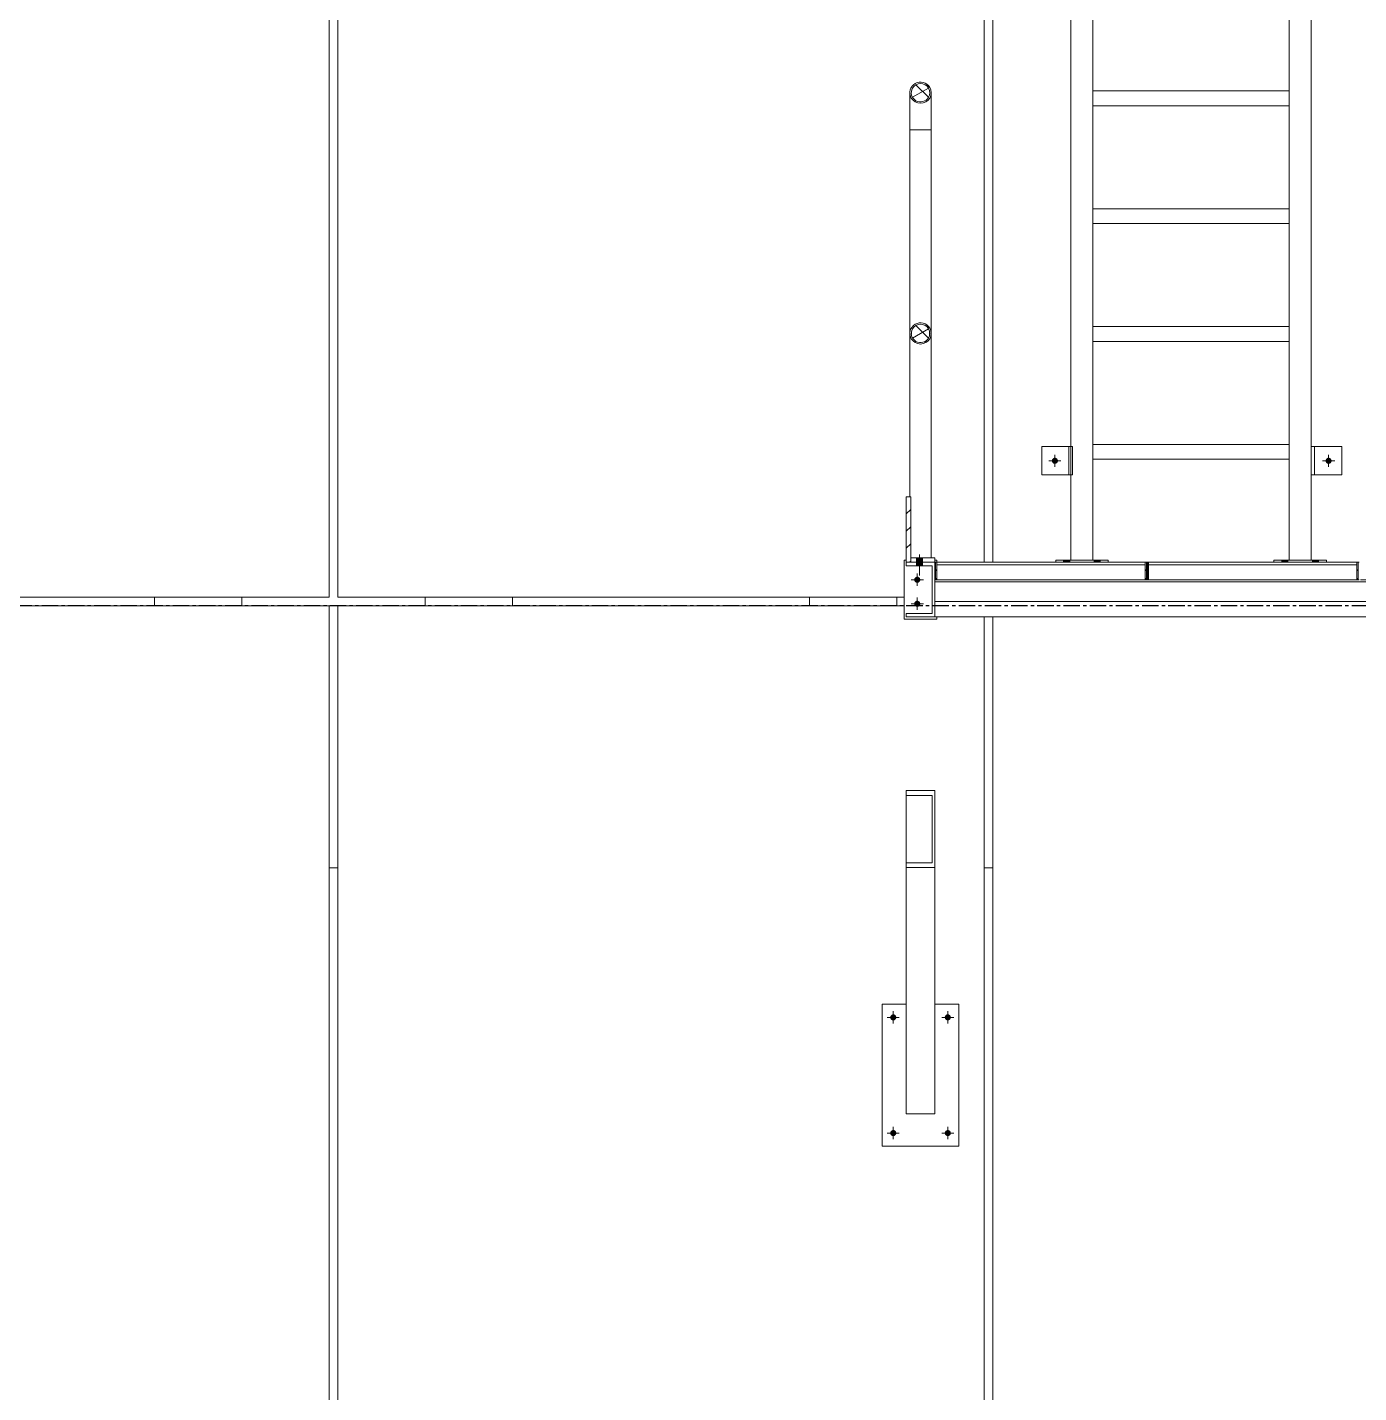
# Model space of a CAD drawing. Header units: millimetres. Extents: x -153298 to 620751, y -313239 to 250031.
# Drawn here: x 104967 to 108016, y 28424 to 31551 of the extents above; entities that cross this region are included whole.
import ezdxf

# ---------------------------------------------------------------- set-up
doc = ezdxf.new("R2010")
doc.units = ezdxf.units.MM
doc.linetypes.add('CENTER', pattern=[2, 1.25, -0.25, 0.25, -0.25])
doc.linetypes.add('XKITLINE00', pattern=[0])
doc.layers.add('000 - EXISTING_BUILDING_MAIN_COLOR_1', color=1, linetype='Continuous')
doc.layers.add('000 - EXISTING_CONCRETE_MAIN_COLOR_1', color=1, linetype='Continuous')
doc.layers.add('Part', color=2, linetype='Continuous', lineweight=0)

# ---------------------------------------------------------------- blocks, each defined once
blk = doc.blocks.new('*A235234')
at = {"layer": '000 - EXISTING_BUILDING_MAIN_COLOR_1', "linetype": 'XKITLINE00', "lineweight": 0}
for p, q in [((792.398102, 32.471708), (792.422102, 32.495708)), ((792.398102, 32.314553), (792.422102, 32.338553))]:
    blk.add_line(p, q, dxfattribs=at)
blk = doc.blocks.new('*A236235')
at = {"layer": '000 - EXISTING_BUILDING_MAIN_COLOR_1', "linetype": 'XKITLINE00', "lineweight": 0}
blk.add_line((791.862123, 32.628862), (791.862123, 32.628862), dxfattribs=at)
blk = doc.blocks.new('*A237236')
at = {"layer": '000 - EXISTING_BUILDING_MAIN_COLOR_1', "linetype": 'XKITLINE00', "lineweight": 0}
for q in [(792.22037, 41.401768), (792.290476, 41.331663)]:
    blk.add_line((792.290476, 41.331663), q, dxfattribs=at)
blk = doc.blocks.new('*A239238')
at = {"layer": '000 - EXISTING_BUILDING_MAIN_COLOR_1', "linetype": 'XKITLINE00', "lineweight": 0}
for q in [(792.22037, 36.990568), (792.290476, 36.920463)]:
    blk.add_line((792.290476, 36.920463), q, dxfattribs=at)
blk = doc.blocks.new('*A240239')
at = {"layer": '000 - EXISTING_BUILDING_MAIN_COLOR_1', "linetype": 'XKITLINE00', "lineweight": 0}
for p, q in [((796.238102, 32.471708), (796.262102, 32.495708)), ((796.238102, 32.314553), (796.262102, 32.338553))]:
    blk.add_line(p, q, dxfattribs=at)
blk = doc.blocks.new('*A241240')
at = {"layer": '000 - EXISTING_BUILDING_MAIN_COLOR_1', "linetype": 'XKITLINE00', "lineweight": 0}
for p, q in [((796.278102, 32.471708), (796.302102, 32.495708)), ((796.278102, 32.314553), (796.302102, 32.338553))]:
    blk.add_line(p, q, dxfattribs=at)
blk = doc.blocks.new('*A242241')
at = {"layer": '000 - EXISTING_BUILDING_MAIN_COLOR_1', "linetype": 'XKITLINE00', "lineweight": 0}
for p, q in [((800.118102, 32.471708), (800.142102, 32.495708)), ((800.118102, 32.314553), (800.142102, 32.338553))]:
    blk.add_line(p, q, dxfattribs=at)
blk = doc.blocks.new('*A244243')
at = {"layer": '000 - EXISTING_BUILDING_MAIN_COLOR_1', "linetype": 'XKITLINE00', "lineweight": 0}
for p, q in [((791.862122, 33.828861), (791.862122, 33.828861)), ((791.942122, 33.594552), (791.862122, 33.514552)), ((791.942122, 33.280243), (791.862122, 33.200243)), ((791.942122, 32.965934), (791.862122, 32.885934)), ((791.942122, 32.651625), (791.919358, 32.628861))]:
    blk.add_line(p, q, dxfattribs=at)
blk = doc.blocks.new('*A26142534')
at = {"layer": '000 - EXISTING_BUILDING_MAIN_COLOR_1', "linetype": 'XKITLINE00', "lineweight": 0}
for p, q in [((792.38212, 32.308862), (792.398102, 32.308862)), ((792.422102, 32.308862), (796.238102, 32.308862)), ((796.262102, 32.308862), (796.278102, 32.308862)), ((796.302102, 32.308862), (800.118102, 32.308862)), ((800.142102, 32.308862), (800.158102, 32.308862)), ((800.182102, 32.308862), (803.998102, 32.308862)), ((804.022102, 32.308862), (804.038102, 32.308862)), ((804.062102, 32.308862), (807.878102, 32.308862)), ((808.006182, 32.308862), (807.902102, 32.308862)), ((808.006182, 31.908862), (808.006182, 32.308862)), ((792.38212, 32.268862), (808.006182, 32.268862)), ((792.38212, 31.908862), (808.006182, 31.908862))]:
    blk.add_line(p, q, dxfattribs=at)
blk = doc.blocks.new('*A26192536')
at = {"layer": '000 - EXISTING_CONCRETE_MAIN_COLOR_1', "linetype": 'XKITLINE00', "lineweight": 0}
for p, q in [((781.286157, 31.828862), (781.446157, 31.828862)), ((781.286157, 27.028862), (781.446157, 27.028862)), ((793.286157, 27.028862), (793.446157, 27.028862))]:
    blk.add_line(p, q, dxfattribs=at)
blk = doc.blocks.new('*A26202537')
at = {"layer": '000 - EXISTING_BUILDING_MAIN_COLOR_1', "linetype": 'XKITLINE00', "lineweight": 0}
for p, q in [((795.278581, 32.668862), (795.278581, 68.228857)), ((794.878581, 32.668862), (794.878581, 50.228862))]:
    blk.add_line(p, q, dxfattribs=at)
blk = doc.blocks.new('*A26212538')
at = {"layer": '000 - EXISTING_BUILDING_MAIN_COLOR_1', "linetype": 'XKITLINE00', "lineweight": 0}
for p, q in [((798.878523, 32.668862), (798.878523, 68.228857)), ((799.278523, 32.668862), (799.278523, 68.088464))]:
    blk.add_line(p, q, dxfattribs=at)
blk = doc.blocks.new('*A26222539')
at = {"layer": '000 - EXISTING_BUILDING_MAIN_COLOR_1', "linetype": 'XKITLINE00', "lineweight": 0}
blk.add_line((793.446157, 32.628862), (793.446157, 68.228862), dxfattribs=at)
blk = doc.blocks.new('*A26232540')
at = {"layer": 'Part', "linetype": 'XKITLINE00', "lineweight": 0}
for p, q in [((781.446157, 31.988862), (781.446157, 68.228862)), ((793.286157, 32.628862), (793.286157, 68.228862)), ((791.822123, 31.988862), (781.446157, 31.988862))]:
    blk.add_line(p, q, dxfattribs=at)
blk = doc.blocks.new('*A26242541')
at = {"layer": 'Part', "linetype": 'XKITLINE00', "lineweight": 0}
for q in [(781.286157, 68.228862), (769.446157, 31.988862)]:
    blk.add_line((781.286157, 31.988862), q, dxfattribs=at)
blk = doc.blocks.new('*A26272544')
at = {"layer": '000 - EXISTING_BUILDING_MAIN_COLOR_1', "linetype": 'XKITLINE00', "lineweight": 0}
for p, q in [((792.38212, 32.628862), (792.398102, 32.628862)), ((796.262102, 32.628862), (796.278102, 32.628862)), ((800.142102, 32.628862), (800.158102, 32.628862)), ((804.022102, 32.628862), (804.038102, 32.628862)), ((807.902102, 32.628862), (808.022182, 32.628862)), ((808.542182, 32.628862), (809.742341, 32.628862)), ((810.142341, 32.628862), (813.742283, 32.628862)), ((814.142283, 32.628862), (815.342123, 32.628862)), ((792.38212, 31.628862), (808.022182, 31.628862)), ((808.542182, 31.628862), (809.742341, 31.628862)), ((810.142341, 31.628862), (813.742283, 31.628862)), ((814.142283, 31.628862), (815.342123, 31.628862))]:
    blk.add_line(p, q, dxfattribs=at)
blk = doc.blocks.new('*A26582571')
at = {"layer": '000 - EXISTING_BUILDING_MAIN_COLOR_1', "linetype": 'XKITLINE00', "lineweight": 0}
blk.add_line((793.446157, 0.788862), (793.446157, 31.628862), dxfattribs=at)
blk = doc.blocks.new('*A26592572')
at = {"layer": 'Part', "linetype": 'XKITLINE00', "lineweight": 0}
for p, q in [((781.446157, 31.828862), (791.822123, 31.828862)), ((781.446157, 0.788862), (781.446157, 31.828862)), ((793.286157, 0.788862), (793.286157, 31.628862))]:
    blk.add_line(p, q, dxfattribs=at)
blk = doc.blocks.new('*A26602573')
at = {"layer": 'Part', "linetype": 'XKITLINE00', "lineweight": 0}
for p in [(769.446157, 31.828862), (781.286157, 0.788862)]:
    blk.add_line(p, (781.286157, 31.828862), dxfattribs=at)
blk = doc.blocks.new('*A26802593')
at = {"layer": '000 - EXISTING_BUILDING_MAIN_COLOR_1', "linetype": 'XKITLINE00', "lineweight": 0}
for p, q in [((795.278912, 34.788862), (798.878523, 34.788862)), ((795.278912, 34.516862), (795.278912, 34.788862)), ((798.878523, 34.516862), (795.278912, 34.516862))]:
    blk.add_line(p, q, dxfattribs=at)
blk = doc.blocks.new('*A26822595')
at = {"layer": '000 - EXISTING_BUILDING_MAIN_COLOR_1', "linetype": 'XKITLINE00', "lineweight": 0}
for p, q in [((795.278912, 41.268862), (798.878523, 41.268862)), ((795.278912, 40.996862), (795.278912, 41.268862)), ((798.878523, 40.996862), (795.278912, 40.996862))]:
    blk.add_line(p, q, dxfattribs=at)
blk = doc.blocks.new('*A26832596')
at = {"layer": '000 - EXISTING_BUILDING_MAIN_COLOR_1', "linetype": 'XKITLINE00', "lineweight": 0}
for p, q in [((795.278912, 39.108862), (798.878523, 39.108862)), ((795.278912, 38.836862), (795.278912, 39.108862)), ((798.878523, 38.836862), (795.278912, 38.836862))]:
    blk.add_line(p, q, dxfattribs=at)
blk = doc.blocks.new('*A26842597')
at = {"layer": '000 - EXISTING_BUILDING_MAIN_COLOR_1', "linetype": 'XKITLINE00', "lineweight": 0}
for p, q in [((795.278912, 36.948862), (798.878523, 36.948862)), ((795.278912, 36.676862), (795.278912, 36.948862)), ((798.878523, 36.676862), (795.278912, 36.676862))]:
    blk.add_line(p, q, dxfattribs=at)
blk = doc.blocks.new('*A27012612')
at = {"layer": '000 - EXISTING_BUILDING_MAIN_COLOR_1', "linetype": 'XKITLINE00', "lineweight": 0}
for p, q in [((792.422102, 32.628862), (792.398102, 32.628862)), ((792.398102, 32.628862), (792.398102, 32.308862)), ((792.422102, 32.308862), (792.422102, 32.628862)), ((792.398102, 32.308862), (792.422102, 32.308862))]:
    blk.add_line(p, q, dxfattribs=at)
blk = doc.blocks.new('*A27022613')
at = {"layer": '000 - EXISTING_BUILDING_MAIN_COLOR_1', "linetype": 'XKITLINE00', "lineweight": 0}
for p, q in [((792.382123, 32.628862), (791.862123, 32.628862)), ((791.862123, 32.628862), (791.862123, 32.564862)), ((791.862123, 32.564862), (792.334123, 32.564862)), ((792.334123, 32.564862), (792.334123, 31.692862)), ((792.382123, 31.628862), (792.382123, 32.628862)), ((792.334123, 31.692862), (791.862123, 31.692862)), ((791.862123, 31.692862), (791.862123, 31.628862)), ((791.862123, 31.628862), (792.382123, 31.628862))]:
    blk.add_line(p, q, dxfattribs=at)
blk = doc.blocks.new('*A27032614')
at = {"layer": '000 - EXISTING_BUILDING_MAIN_COLOR_1', "linetype": 'XKITLINE00', "lineweight": 0}
for p, q in [((791.975935, 41.150063), (792.268305, 41.318863)), ((792.03772, 41.380648), (792.268305, 41.150063))]:
    blk.add_line(p, q, dxfattribs=at)
for radius, start, end in [(0.1944, 30, 210), (0.1688, 150, 330), (0.1944, 210, 30), (0.1688, 330, 150)]:
    blk.add_arc((792.12212, 41.234463), radius, start, end, dxfattribs=at)
blk = doc.blocks.new('*A27062617')
at = {"layer": 'Part', "linetype": 'XKITLINE00', "lineweight": 0}
for p, q in [((783.046157, 31.828862), (783.046157, 31.988862)), ((784.646157, 31.828862), (784.646157, 31.988862))]:
    blk.add_line(p, q, dxfattribs=at)
blk = doc.blocks.new('*A27072618')
at = {"layer": 'Part', "linetype": 'XKITLINE00', "lineweight": 0}
for p, q in [((778.086157, 31.828862), (778.086157, 31.988862)), ((779.686157, 31.828862), (779.686157, 31.988862))]:
    blk.add_line(p, q, dxfattribs=at)
blk = doc.blocks.new('*A27082619')
at = {"layer": '000 - EXISTING_BUILDING_MAIN_COLOR_1', "linetype": 'XKITLINE00', "lineweight": 0}
for p, q in [((791.92772, 33.828861), (791.92772, 40.554499)), ((792.31652, 40.554499), (791.92772, 40.554499)), ((792.31652, 32.708862), (792.31652, 40.554499)), ((791.956685, 36.834159), (791.956063, 36.827017)), ((791.956063, 36.827017), (791.956063, 36.819508)), ((791.956063, 36.819508), (791.956685, 36.812367)), ((791.957868, 36.840233), (791.956685, 36.834159)), ((791.956685, 36.812367), (791.957868, 36.806292)), ((792.287556, 36.834159), (792.286373, 36.840233)), ((792.286373, 36.806292), (792.287556, 36.812367)), ((792.288177, 36.827017), (792.287556, 36.834159)), ((792.287556, 36.812367), (792.288177, 36.819508)), ((792.288177, 36.819508), (792.288177, 36.827017))]:
    blk.add_line(p, q, dxfattribs=at)
blk = doc.blocks.new('*A27092620')
at = {"layer": '000 - EXISTING_BUILDING_MAIN_COLOR_1'}
blk.add_hatch(color=256, dxfattribs=at).paths.add_polyline_path([(794.573, 34.434), (794.563, 34.437), (794.553, 34.442), (794.545, 34.449), (794.538, 34.458), (794.532, 34.467), (794.529, 34.478), (794.528, 34.489), (794.529, 34.5), (794.532, 34.51), (794.538, 34.52), (794.545, 34.528), (794.553, 34.535), (794.563, 34.541), (794.573, 34.544), (794.584, 34.545), (794.595, 34.544), (794.606, 34.541), (794.615, 34.535), (794.624, 34.528), (794.631, 34.52), (794.636, 34.51), (794.639, 34.5), (794.64, 34.489), (794.639, 34.478), (794.636, 34.467), (794.631, 34.458), (794.624, 34.449), (794.615, 34.442), (794.606, 34.437), (794.595, 34.434), (794.584, 34.433)], flags=17)
at = {"layer": '000 - EXISTING_BUILDING_MAIN_COLOR_1', "linetype": 'XKITLINE00', "lineweight": 0}
for p, q in [((794.584, 34.377), (794.584, 34.601)), ((794.696, 34.489), (794.472, 34.489))]:
    blk.add_line(p, q, dxfattribs=at)
blk = doc.blocks.new('*A27102621')
at = {"layer": '000 - EXISTING_BUILDING_MAIN_COLOR_1'}
for points in [[(794.743, 32.629), (794.743, 32.669), (794.855, 32.669), (794.855, 32.629)], [(794.743, 32.629), (794.743, 32.669), (794.855, 32.669), (794.855, 32.629)], [(795.303, 32.629), (795.303, 32.669), (795.415, 32.669), (795.415, 32.629)], [(795.303, 32.629), (795.303, 32.669), (795.415, 32.669), (795.415, 32.629)]]:
    blk.add_hatch(color=256, dxfattribs=at).paths.add_polyline_path(points, flags=17)
at = {"layer": '000 - EXISTING_BUILDING_MAIN_COLOR_1', "linetype": 'XKITLINE00', "lineweight": 0}
for p, q in [((794.743, 32.669), (794.743, 32.629)), ((794.743, 32.669), (794.743, 32.629)), ((794.799, 32.669), (794.799, 32.629)), ((794.799, 32.669), (794.799, 32.629)), ((794.855, 32.669), (794.855, 32.629)), ((794.855, 32.669), (794.855, 32.629)), ((795.303, 32.669), (795.303, 32.629)), ((795.303, 32.669), (795.303, 32.629)), ((795.359, 32.669), (795.359, 32.629)), ((795.359, 32.669), (795.359, 32.629)), ((795.415, 32.669), (795.415, 32.629)), ((795.415, 32.669), (795.415, 32.629))]:
    blk.add_line(p, q, dxfattribs=at)
blk = doc.blocks.new('*A27112622')
at = {"layer": '000 - EXISTING_BUILDING_MAIN_COLOR_1', "linetype": 'XKITLINE00', "lineweight": 0}
for p, q in [((794.904181, 34.748862), (794.344181, 34.748862)), ((794.344181, 34.748862), (794.344181, 34.228862)), ((794.840181, 34.228862), (794.840181, 34.748862)), ((794.904181, 34.228862), (794.904181, 34.748862)), ((794.344181, 34.228862), (794.904181, 34.228862))]:
    blk.add_line(p, q, dxfattribs=at)
blk = doc.blocks.new('*A27122623')
at = {"layer": '000 - EXISTING_BUILDING_MAIN_COLOR_1', "linetype": 'XKITLINE00', "lineweight": 0}
for p, q in [((794.598752, 32.628862), (794.598752, 32.668862)), ((795.558752, 32.668862), (794.598752, 32.668862)), ((795.558752, 32.628862), (795.558752, 32.668862))]:
    blk.add_line(p, q, dxfattribs=at)
blk = doc.blocks.new('*A27132624')
at = {"layer": '000 - EXISTING_BUILDING_MAIN_COLOR_1', "linetype": 'XKITLINE00', "lineweight": 0}
for p, q in [((791.94212, 32.708862), (792.38212, 32.708862)), ((792.38212, 32.708862), (792.38212, 32.628862))]:
    blk.add_line(p, q, dxfattribs=at)
blk = doc.blocks.new('*A27142625')
at = {"layer": '000 - EXISTING_BUILDING_MAIN_COLOR_1', "linetype": 'XKITLINE00', "lineweight": 0}
for p, q in [((790.086157, 31.828862), (790.086157, 31.988862)), ((791.686157, 31.828862), (791.686157, 31.988862))]:
    blk.add_line(p, q, dxfattribs=at)
blk = doc.blocks.new('*A27152626')
at = {"layer": '000 - EXISTING_BUILDING_MAIN_COLOR_1', "linetype": 'XKITLINE00', "lineweight": 0}
for p, q in [((798.598512, 32.668862), (799.558512, 32.668862)), ((798.598512, 32.628862), (798.598512, 32.668862)), ((799.558512, 32.668862), (799.558512, 32.628862))]:
    blk.add_line(p, q, dxfattribs=at)
blk = doc.blocks.new('*A27162627')
at = {"layer": '000 - EXISTING_BUILDING_MAIN_COLOR_1'}
blk.add_hatch(color=256, dxfattribs=at).paths.add_polyline_path([(799.609, 34.544), (799.62, 34.541), (799.63, 34.535), (799.638, 34.528), (799.645, 34.52), (799.65, 34.51), (799.653, 34.5), (799.655, 34.489), (799.653, 34.478), (799.65, 34.467), (799.645, 34.458), (799.638, 34.449), (799.63, 34.442), (799.62, 34.437), (799.609, 34.434), (799.599, 34.433), (799.588, 34.434), (799.577, 34.437), (799.567, 34.442), (799.559, 34.449), (799.552, 34.458), (799.547, 34.467), (799.544, 34.478), (799.543, 34.489), (799.544, 34.5), (799.547, 34.51), (799.552, 34.52), (799.559, 34.528), (799.567, 34.535), (799.577, 34.541), (799.588, 34.544), (799.599, 34.545)], flags=17)
at = {"layer": '000 - EXISTING_BUILDING_MAIN_COLOR_1', "linetype": 'XKITLINE00', "lineweight": 0}
for p, q in [((799.599, 34.377), (799.599, 34.601)), ((799.487, 34.489), (799.711, 34.489))]:
    blk.add_line(p, q, dxfattribs=at)
blk = doc.blocks.new('*A27172628')
at = {"layer": '000 - EXISTING_BUILDING_MAIN_COLOR_1'}
for points in [[(798.743, 32.629), (798.743, 32.669), (798.855, 32.669), (798.855, 32.629)], [(798.743, 32.629), (798.743, 32.669), (798.855, 32.669), (798.855, 32.629)], [(799.303, 32.629), (799.303, 32.669), (799.415, 32.669), (799.415, 32.629)], [(799.303, 32.629), (799.303, 32.669), (799.415, 32.669), (799.415, 32.629)]]:
    blk.add_hatch(color=256, dxfattribs=at).paths.add_polyline_path(points, flags=17)
at = {"layer": '000 - EXISTING_BUILDING_MAIN_COLOR_1', "linetype": 'XKITLINE00', "lineweight": 0}
for p, q in [((798.743, 32.669), (798.743, 32.629)), ((798.743, 32.669), (798.743, 32.629)), ((798.799, 32.669), (798.799, 32.629)), ((798.799, 32.669), (798.799, 32.629)), ((798.855, 32.669), (798.855, 32.629)), ((798.855, 32.669), (798.855, 32.629)), ((799.303, 32.669), (799.303, 32.629)), ((799.303, 32.669), (799.303, 32.629)), ((799.359, 32.669), (799.359, 32.629)), ((799.359, 32.669), (799.359, 32.629)), ((799.415, 32.669), (799.415, 32.629)), ((799.415, 32.669), (799.415, 32.629))]:
    blk.add_line(p, q, dxfattribs=at)
blk = doc.blocks.new('*A27182629')
at = {"layer": '000 - EXISTING_BUILDING_MAIN_COLOR_1', "linetype": 'XKITLINE00', "lineweight": 0}
for p, q in [((799.278523, 34.748862), (799.838523, 34.748862)), ((799.278523, 34.228862), (799.278523, 34.748862)), ((799.342523, 34.228862), (799.342523, 34.748862)), ((799.838523, 34.748862), (799.838523, 34.228862)), ((799.278523, 34.228862), (799.838523, 34.228862))]:
    blk.add_line(p, q, dxfattribs=at)
blk = doc.blocks.new('*A27192630')
at = {"layer": '000 - EXISTING_BUILDING_MAIN_COLOR_1', "linetype": 'XKITLINE00', "lineweight": 0}
for p, q in [((791.975935, 36.738863), (792.268305, 36.907663)), ((792.03772, 36.969448), (792.268305, 36.738863))]:
    blk.add_line(p, q, dxfattribs=at)
for radius, start, end in [(0.1944, 30, 210), (0.1688, 150, 330), (0.1944, 210, 30), (0.1688, 330, 150)]:
    blk.add_arc((792.12212, 36.823263), radius, start, end, dxfattribs=at)
blk = doc.blocks.new('*A27202631')
at = {"layer": '000 - EXISTING_BUILDING_MAIN_COLOR_1', "linetype": 'XKITLINE00', "lineweight": 0}
for p, q in [((791.975967, 41.150063), (792.268337, 41.318863)), ((791.927752, 41.234345), (791.927752, 40.554463)), ((792.316552, 41.234345), (792.316552, 40.554463)), ((792.02492, 40.554463), (791.927752, 40.554463)), ((792.024952, 40.554463), (792.12212, 40.554463)), ((792.122152, 40.554463), (792.316552, 40.554463))]:
    blk.add_line(p, q, dxfattribs=at)
blk = doc.blocks.new('*A27212632')
at = {"layer": '000 - EXISTING_BUILDING_MAIN_COLOR_1', "linetype": 'XKITLINE00', "lineweight": 0}
for p, q in [((792.382181, 28.447865), (791.862181, 28.447865)), ((791.862181, 28.447865), (791.862181, 22.52177)), ((791.862181, 28.357356), (792.334181, 28.357356)), ((792.334181, 28.357356), (792.334181, 27.124161)), ((792.382181, 28.447865), (792.382181, 22.52177)), ((792.334181, 27.124161), (791.862181, 27.124161)), ((791.862181, 27.033652), (792.382181, 27.033652)), ((792.382181, 22.52177), (791.862181, 22.52177))]:
    blk.add_line(p, q, dxfattribs=at)
blk = doc.blocks.new('*A27222633')
at = {"layer": '000 - EXISTING_BUILDING_MAIN_COLOR_1', "linetype": 'XKITLINE00', "lineweight": 0}
for p, q in [((791.422181, 24.528876), (791.862181, 24.528876)), ((791.422181, 21.928876), (791.422181, 24.528876)), ((792.382181, 24.528876), (792.822181, 24.528876)), ((792.822181, 21.928876), (792.822181, 24.528876)), ((791.422181, 21.928876), (792.822181, 21.928876))]:
    blk.add_line(p, q, dxfattribs=at)
blk = doc.blocks.new('*A27232634')
at = {"layer": '000 - EXISTING_BUILDING_MAIN_COLOR_1'}
for points in [[(791.677, 24.278), (791.674, 24.267), (791.669, 24.258), (791.662, 24.249), (791.653, 24.242), (791.644, 24.237), (791.633, 24.234), (791.622, 24.233), (791.611, 24.234), (791.601, 24.237), (791.591, 24.242), (791.583, 24.249), (791.576, 24.258), (791.57, 24.267), (791.567, 24.278), (791.566, 24.289), (791.567, 24.3), (791.57, 24.31), (791.576, 24.32), (791.583, 24.328), (791.591, 24.335), (791.601, 24.341), (791.611, 24.344), (791.622, 24.345), (791.633, 24.344), (791.644, 24.341), (791.653, 24.335), (791.662, 24.328), (791.669, 24.32), (791.674, 24.31), (791.677, 24.3), (791.678, 24.289)], [(792.677, 24.278), (792.674, 24.267), (792.669, 24.258), (792.662, 24.249), (792.653, 24.242), (792.644, 24.237), (792.633, 24.234), (792.622, 24.233), (792.611, 24.234), (792.601, 24.237), (792.591, 24.242), (792.583, 24.249), (792.576, 24.258), (792.57, 24.267), (792.567, 24.278), (792.566, 24.289), (792.567, 24.3), (792.57, 24.31), (792.576, 24.32), (792.583, 24.328), (792.591, 24.335), (792.601, 24.341), (792.611, 24.344), (792.622, 24.345), (792.633, 24.344), (792.644, 24.341), (792.653, 24.335), (792.662, 24.328), (792.669, 24.32), (792.674, 24.31), (792.677, 24.3), (792.678, 24.289)], [(791.677, 22.158), (791.674, 22.147), (791.669, 22.138), (791.662, 22.129), (791.653, 22.122), (791.644, 22.117), (791.633, 22.114), (791.622, 22.113), (791.611, 22.114), (791.601, 22.117), (791.591, 22.122), (791.583, 22.129), (791.576, 22.138), (791.57, 22.147), (791.567, 22.158), (791.566, 22.169), (791.567, 22.18), (791.57, 22.19), (791.576, 22.2), (791.583, 22.208), (791.591, 22.215), (791.601, 22.221), (791.611, 22.224), (791.622, 22.225), (791.633, 22.224), (791.644, 22.221), (791.653, 22.215), (791.662, 22.208), (791.669, 22.2), (791.674, 22.19), (791.677, 22.18), (791.678, 22.169)], [(792.677, 22.158), (792.674, 22.147), (792.669, 22.138), (792.662, 22.129), (792.653, 22.122), (792.644, 22.117), (792.633, 22.114), (792.622, 22.113), (792.611, 22.114), (792.601, 22.117), (792.591, 22.122), (792.583, 22.129), (792.576, 22.138), (792.57, 22.147), (792.567, 22.158), (792.566, 22.169), (792.567, 22.18), (792.57, 22.19), (792.576, 22.2), (792.583, 22.208), (792.591, 22.215), (792.601, 22.221), (792.611, 22.224), (792.622, 22.225), (792.633, 22.224), (792.644, 22.221), (792.653, 22.215), (792.662, 22.208), (792.669, 22.2), (792.674, 22.19), (792.677, 22.18), (792.678, 22.169)]]:
    blk.add_hatch(color=256, dxfattribs=at).paths.add_polyline_path(points, flags=17)
at = {"layer": '000 - EXISTING_BUILDING_MAIN_COLOR_1', "linetype": 'XKITLINE00', "lineweight": 0}
for p, q in [((791.51, 24.289), (791.734, 24.289)), ((791.622, 24.401), (791.622, 24.177)), ((792.51, 24.289), (792.734, 24.289)), ((792.622, 24.401), (792.622, 24.177)), ((791.622, 22.281), (791.622, 22.057)), ((792.622, 22.281), (792.622, 22.057)), ((791.51, 22.169), (791.734, 22.169)), ((792.51, 22.169), (792.734, 22.169))]:
    blk.add_line(p, q, dxfattribs=at)
blk = doc.blocks.new('*A27242635')
at = {"layer": '000 - EXISTING_BUILDING_MAIN_COLOR_1', "linetype": 'XKITLINE00', "lineweight": 0}
for p, q in [((796.262102, 32.628862), (796.238102, 32.628862)), ((796.238102, 32.628862), (796.238102, 32.308862)), ((796.262102, 32.308862), (796.262102, 32.628862)), ((796.238102, 32.308862), (796.262102, 32.308862))]:
    blk.add_line(p, q, dxfattribs=at)
blk = doc.blocks.new('*A27252636')
at = {"layer": '000 - EXISTING_BUILDING_MAIN_COLOR_1', "linetype": 'XKITLINE00', "lineweight": 0}
for p, q in [((796.302102, 32.628862), (796.278102, 32.628862)), ((796.278102, 32.628862), (796.278102, 32.308862)), ((796.302102, 32.308862), (796.302102, 32.628862)), ((796.278102, 32.308862), (796.302102, 32.308862))]:
    blk.add_line(p, q, dxfattribs=at)
blk = doc.blocks.new('*A27262637')
at = {"layer": '000 - EXISTING_BUILDING_MAIN_COLOR_1', "linetype": 'XKITLINE00', "lineweight": 0}
for p, q in [((800.142102, 32.628862), (800.118102, 32.628862)), ((800.118102, 32.628862), (800.118102, 32.308862)), ((800.142102, 32.308862), (800.142102, 32.628862)), ((800.118102, 32.308862), (800.142102, 32.308862))]:
    blk.add_line(p, q, dxfattribs=at)
blk = doc.blocks.new('*A27282639')
at = {"layer": '000 - EXISTING_BUILDING_MAIN_COLOR_1', "linetype": 'XKITLINE00', "lineweight": 0}
for p, q in [((791.942122, 33.828861), (791.862122, 33.828861)), ((791.862122, 33.828861), (791.862122, 32.628861)), ((791.942122, 32.628861), (791.942122, 33.828861)), ((791.862122, 32.628861), (791.942122, 32.628861))]:
    blk.add_line(p, q, dxfattribs=at)
blk = doc.blocks.new('*A27292640')
at = {"layer": '000 - EXISTING_BUILDING_MAIN_COLOR_1', "linetype": 'XKITLINE00', "lineweight": 0}
for p, q in [((792.422102, 32.628862), (796.238102, 32.628862)), ((792.422102, 32.580862), (796.238102, 32.580862))]:
    blk.add_line(p, q, dxfattribs=at)
blk = doc.blocks.new('*A27302641')
at = {"layer": '000 - EXISTING_BUILDING_MAIN_COLOR_1', "linetype": 'XKITLINE00', "lineweight": 0}
for p, q in [((791.822123, 32.668872), (791.822123, 31.588872)), ((791.822123, 32.668872), (791.862122, 32.668872)), ((792.38212, 32.668872), (792.422123, 32.668872)), ((792.422123, 32.628862), (792.422123, 32.668872)), ((791.822123, 31.588872), (792.422123, 31.588872)), ((792.422123, 31.588872), (792.422123, 31.628862))]:
    blk.add_line(p, q, dxfattribs=at)
blk = doc.blocks.new('*A27312642')
at = {"layer": '000 - EXISTING_BUILDING_MAIN_COLOR_1'}
for points in [[(792.073, 32.364), (792.084, 32.361), (792.093, 32.355), (792.102, 32.348), (792.109, 32.34), (792.114, 32.33), (792.117, 32.32), (792.118, 32.309), (792.117, 32.298), (792.114, 32.287), (792.109, 32.278), (792.102, 32.269), (792.093, 32.262), (792.084, 32.257), (792.073, 32.254), (792.062, 32.253), (792.051, 32.254), (792.041, 32.257), (792.031, 32.262), (792.023, 32.269), (792.016, 32.278), (792.01, 32.287), (792.007, 32.298), (792.006, 32.309), (792.007, 32.32), (792.01, 32.33), (792.016, 32.34), (792.023, 32.348), (792.031, 32.355), (792.041, 32.361), (792.051, 32.364), (792.062, 32.365)], [(792.073, 31.924), (792.084, 31.921), (792.093, 31.915), (792.102, 31.908), (792.109, 31.9), (792.114, 31.89), (792.117, 31.88), (792.118, 31.869), (792.117, 31.858), (792.114, 31.847), (792.109, 31.838), (792.102, 31.829), (792.093, 31.822), (792.084, 31.817), (792.073, 31.814), (792.062, 31.813), (792.051, 31.814), (792.041, 31.817), (792.031, 31.822), (792.023, 31.829), (792.016, 31.838), (792.01, 31.847), (792.007, 31.858), (792.006, 31.869), (792.007, 31.88), (792.01, 31.89), (792.016, 31.9), (792.023, 31.908), (792.031, 31.915), (792.041, 31.921), (792.051, 31.924), (792.062, 31.925)]]:
    blk.add_hatch(color=256, dxfattribs=at).paths.add_polyline_path(points, flags=17)
at = {"layer": '000 - EXISTING_BUILDING_MAIN_COLOR_1', "linetype": 'XKITLINE00', "lineweight": 0}
for p, q in [((791.95, 32.309), (792.174, 32.309)), ((792.062, 32.421), (792.062, 32.197)), ((791.95, 31.869), (792.174, 31.869)), ((792.062, 31.981), (792.062, 31.757))]:
    blk.add_line(p, q, dxfattribs=at)
blk = doc.blocks.new('*A27322643')
at = {"layer": '000 - EXISTING_BUILDING_MAIN_COLOR_1'}
for points in [[(792.046, 32.629), (792.046, 32.709), (792.158, 32.709), (792.158, 32.629)], [(792.046, 32.629), (792.046, 32.709), (792.158, 32.709), (792.158, 32.629)], [(792.046, 32.565), (792.046, 32.629), (792.158, 32.629), (792.158, 32.565)], [(792.046, 32.565), (792.046, 32.629), (792.158, 32.629), (792.158, 32.565)]]:
    blk.add_hatch(color=256, dxfattribs=at).paths.add_polyline_path(points, flags=17)
at = {"layer": '000 - EXISTING_BUILDING_MAIN_COLOR_1', "linetype": 'XKITLINE00', "lineweight": 0}
for p, q in [((792.046, 32.709), (792.046, 32.629)), ((792.046, 32.709), (792.046, 32.629)), ((792.046, 32.629), (792.046, 32.565)), ((792.046, 32.629), (792.046, 32.565)), ((792.102, 32.772), (792.102, 32.389)), ((792.102, 32.772), (792.102, 32.389)), ((792.158, 32.709), (792.158, 32.629)), ((792.158, 32.709), (792.158, 32.629)), ((792.158, 32.629), (792.158, 32.565)), ((792.158, 32.629), (792.158, 32.565))]:
    blk.add_line(p, q, dxfattribs=at)
blk = doc.blocks.new('*A27332644')
at = {"layer": '000 - EXISTING_BUILDING_MAIN_COLOR_1', "linetype": 'XKITLINE00', "lineweight": 0}
for p, q in [((796.302102, 32.628862), (800.118102, 32.628862)), ((796.302102, 32.580862), (800.118102, 32.580862))]:
    blk.add_line(p, q, dxfattribs=at)

msp = doc.modelspace()

# ---------------------------------------------------------------- linework, layer by layer
at = {"color": 1, "linetype": 'CENTER', "ltscale": 30}
msp.add_line((114157.3911, 30225.8988), (100044.4995, 30225.8988), dxfattribs=at)

# ---------------------------------------------------------------- block references
at = {"lineweight": 0, "xscale": 125, "yscale": 125, "zscale": 125}
for name in ['*A26202537', '*A26212538', '*A26242541', '*A26232540', '*A26222539', '*A27032614', '*A27202631', '*A237236', '*A26822595', '*A27082619', '*A26832596', '*A27192630', '*A239238', '*A26842597', '*A27112622', '*A26802593', '*A27182629', '*A27092620', '*A27162627', '*A244243', '*A27282639', '*A27322643', '*A27302641', '*A236235', '*A27022613', '*A27132624', '*A26272544', '*A27012612', '*A235234', '*A27292640', '*A27122623', '*A27102621', '*A27242635', '*A240239', '*A27252636', '*A241240', '*A27332644', '*A27152626', '*A27172628', '*A27262637', '*A242241', '*A27312642', '*A26142534', '*A27072618', '*A27062617', '*A27142625', '*A26192536', '*A26602573', '*A26592572', '*A26582571', '*A27212632', '*A27222633', '*A27232634']:
    msp.add_blockref(name, (7997.111, 26247.291), dxfattribs=at)

doc.saveas('drawing.dxf')
